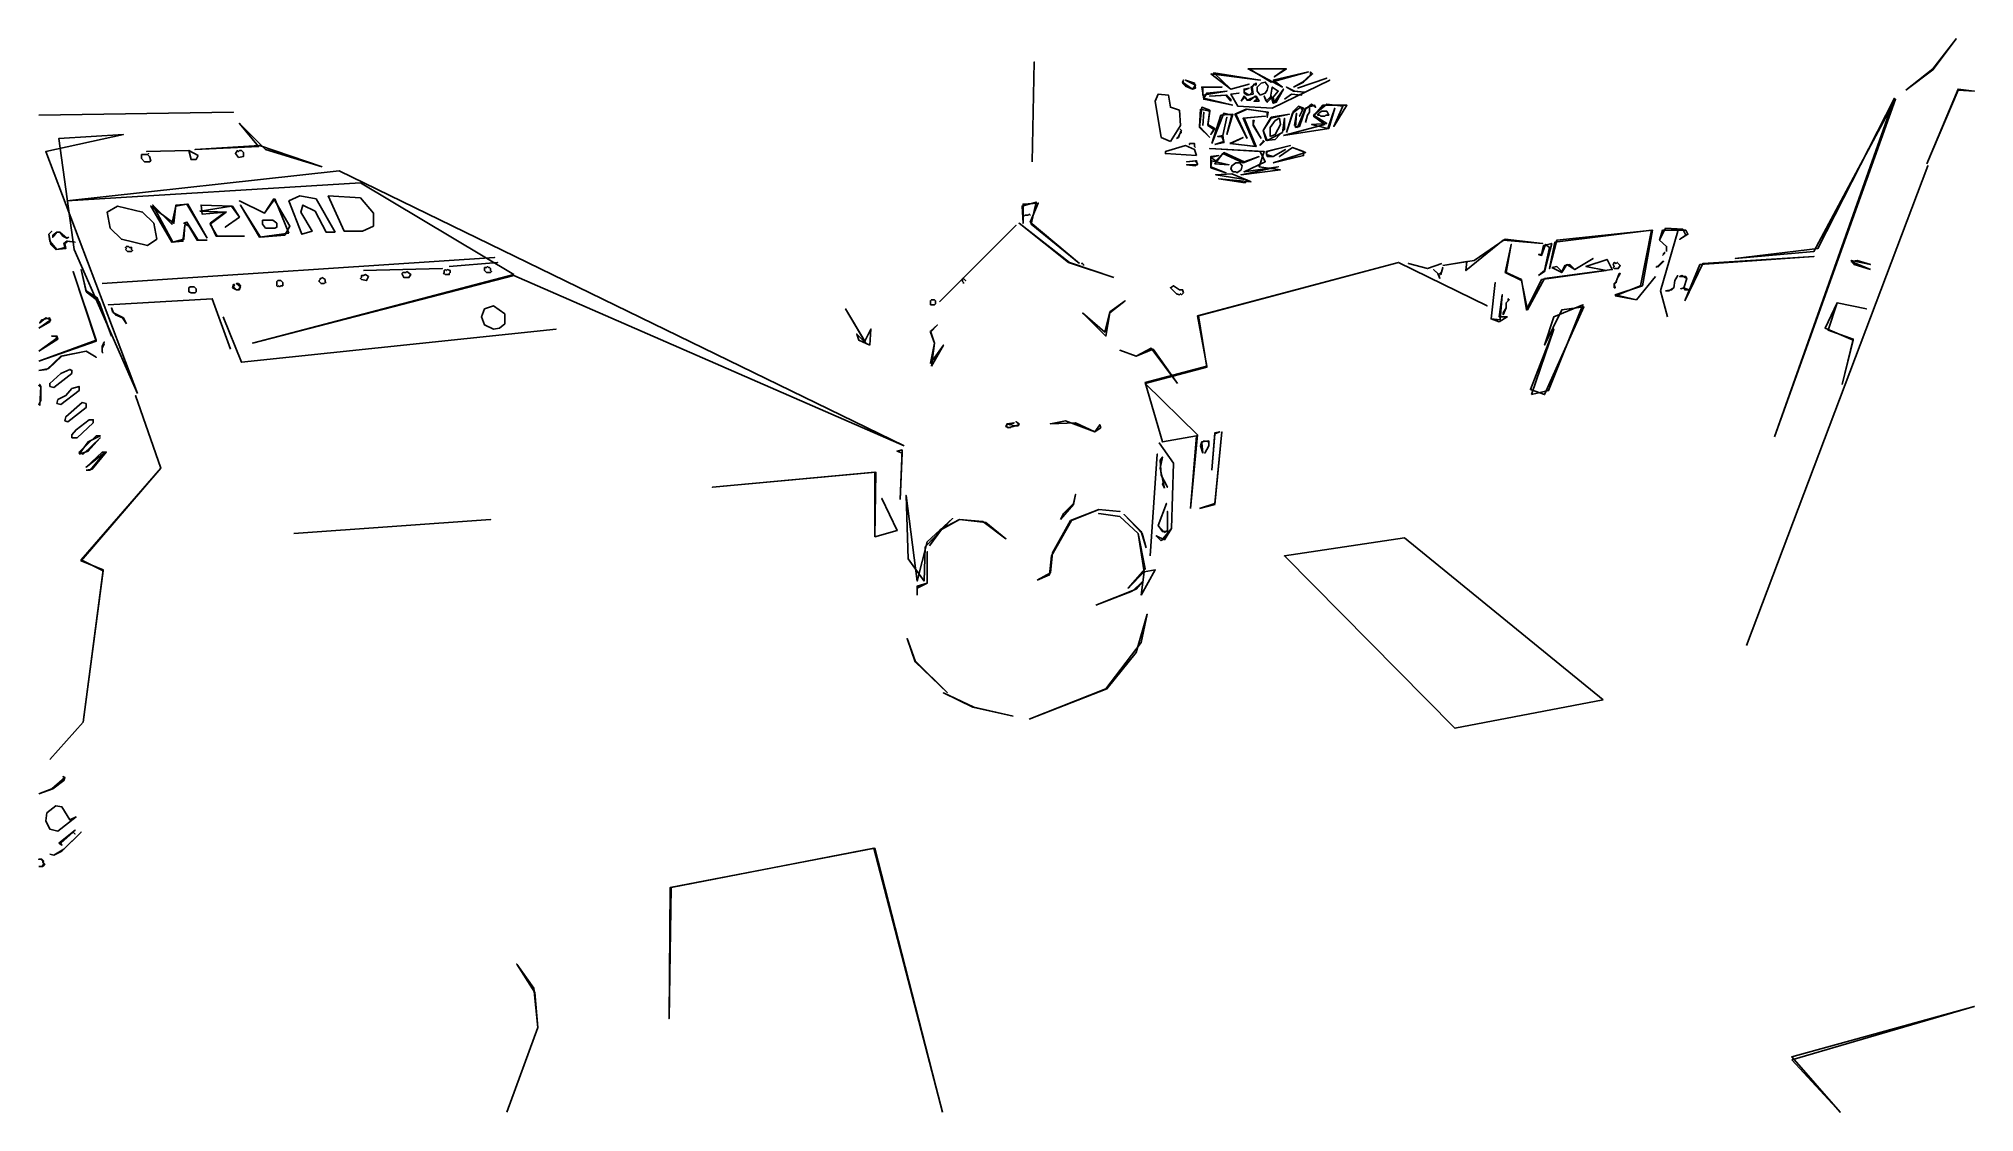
# Model space of a CAD drawing. Header units: metres. Extents: x 0 to 76.8, y 0 to 42.6.
import ezdxf

# ---------------------------------------------------------------- set-up
doc = ezdxf.new("R2010")
doc.units = ezdxf.units.M

msp = doc.modelspace()

# ---------------------------------------------------------------- linework, layer by layer
for points in [[(74.04, 40.56), (75.12, 41.4), (76.04, 42.6), (75.12, 41.36)], [(39.4, 37.72), (39.48, 41.68)], [(45.88, 40.64), (45.76, 40.6), (45.48, 40.72), (45.36, 40.84), (45.4, 40.96), (45.36, 40.88), (45.76, 40.6), (45.88, 40.76), (45.48, 40.96), (45.84, 40.84)], [(46.48, 41.2), (48.44, 40.96), (46.6, 41.24), (47.28, 40.6), (48, 40.8), (47.28, 40.6)], [(47.28, 40.4), (47.6, 40.44), (47.28, 40.4), (47.56, 39.92), (48.92, 39.84), (51.2, 40.96), (48.92, 39.84), (47.56, 39.92)], [(47.8, 40.44), (47.8, 40.6), (48, 40.64), (47.8, 40.56), (47.8, 40.48), (48, 40.36), (48.12, 40.48), (48.08, 40.68), (48.28, 40.84), (48.28, 40.76), (48.2, 40.8), (48.12, 40.68), (48.16, 40.4), (47.92, 40.36)], [(50.36, 41.28), (48.96, 40.96), (49.32, 40.68), (47.96, 41.4), (49.48, 41.4), (49, 41.08), (49.44, 41.4), (48, 41.4), (48.88, 40.88)], [(48.44, 40.36), (48.32, 40.52), (48.32, 40.68), (48.48, 40.84), (48.64, 40.88), (48.76, 40.72), (48.72, 40.56), (48.64, 40.44)], [(49.76, 40.68), (50.12, 40.88), (50.44, 41.16), (50.44, 41.28), (50.52, 41.2), (50.16, 40.88)], [(49.92, 40.64), (51.08, 41.04)], [(44.88, 38.52), (44.52, 38.68), (44.28, 40.12), (44.4, 40.4), (44.8, 40.36), (44.88, 39.88), (45.24, 39.76), (45.28, 39.16)], [(47.36, 39.96), (46.2, 40.2), (46.12, 40.68), (46.92, 40.68), (46.16, 40.68), (46.16, 40.36), (47.12, 40.52), (46.32, 40.44), (46.2, 40.24)], [(47.28, 40.12), (47.08, 40.36), (46.44, 40.32), (47.12, 40.36), (47.28, 40.2)], [(47.68, 40.12), (47.8, 40.32), (47.92, 40.16), (48.28, 40.32), (48.4, 40.12), (48.2, 40.12), (48.32, 40.2), (48.24, 40.32), (48.04, 40.16), (47.92, 40.16), (47.84, 40.28)], [(48.68, 40.12), (48.6, 40.32), (48.72, 40.08), (48.84, 40.2), (48.92, 40.68), (49.16, 40.52), (48.96, 40.28), (49, 40.08), (49.36, 40.6), (49.08, 40.08), (48.96, 40.04), (48.88, 40.32)], [(49.36, 38.76), (51, 39.2), (50.56, 39.52), (50.92, 39.96), (51.88, 39.96), (51.36, 39.12), (51.72, 39.92), (51.08, 40), (50.56, 39.56), (51.08, 39.24), (50.48, 39.2), (51.12, 39.04), (51.4, 39.84), (51.16, 39.04)], [(49.4, 40.2), (49.68, 40.4), (50.08, 40.36), (49.68, 40.4)], [(50.2, 40.48), (49.76, 40.52), (49.48, 40.68), (49.8, 40.52)], [(49.48, 38.88), (49.76, 39.72), (49.96, 39.92), (50.16, 39.84), (50, 39.52), (50.12, 39.76), (50.04, 39.88), (49.72, 39.64)], [(49.84, 39.08), (49.88, 39.64), (49.8, 39.16), (49.92, 39.08), (50.24, 39.84), (50.6, 39.96), (50.64, 39.88), (50.48, 40), (50.24, 39.8), (50, 39.12)], [(68.84, 26.8), (73.6, 40.24), (70.56, 34.28), (67.28, 33.88), (70.4, 34.16), (73.64, 40.2)], [(74.88, 37.64), (76.12, 40.6), (76.76, 40.52), (76.12, 40.56)], [(0, 39.56), (7.72, 39.68)], [(11.24, 37.52), (8.76, 38.36), (6.2, 38.2), (8.72, 38.32), (7.96, 39.24), (9, 38.2)], [(46.44, 38.68), (46.04, 39.08), (46.12, 39.88), (46.44, 39.76), (46.36, 39.2), (46.64, 39.04), (46.48, 38.8), (46.6, 39), (46.36, 39.16), (46.44, 39.72), (46.08, 39.8), (46.04, 39.12)], [(46.16, 39.16), (46.2, 39.68)], [(46.52, 38.44), (46.88, 39.56), (47.36, 39.6), (47.12, 38.8), (47.32, 39.56), (47, 39.64)], [(46.64, 38.4), (47, 38.52), (46.92, 38.72), (46.76, 38.72), (46.96, 38.76), (47.12, 39.48), (46.96, 38.76), (47, 38.48)], [(47.24, 38.44), (47.76, 38.68), (47.28, 38.44), (48.24, 38.32), (47.76, 39.44), (48.64, 39.52), (47.8, 39.44), (48.28, 38.32)], [(47.92, 38.64), (47.44, 39.6), (47.88, 39.8), (48.76, 39.68), (48.72, 39.48), (48.72, 39.68), (47.92, 39.8), (47.48, 39.6)], [(48.48, 38.64), (48.16, 39.16), (48.16, 39.36), (48.2, 39.36), (48.16, 39.2)], [(48.68, 38.56), (48.56, 38.96), (48.88, 39.48), (49.6, 39.6), (48.88, 39.44), (48.56, 38.96), (48.72, 38.56), (49.32, 38.88), (49.4, 39.44), (49.4, 39), (49.04, 38.6)], [(48.84, 38.72), (48.84, 39.08), (49.04, 39.36), (49.2, 39.44), (49.24, 39.2), (49.04, 38.8)], [(50.24, 39.28), (50.32, 39.56), (50.4, 39.68), (50.4, 39.84), (50.4, 39.68), (50.32, 39.56)], [(50.72, 39.56), (50.76, 39.64), (50.88, 39.72), (51.08, 39.72), (51.16, 39.56), (51.04, 39.56), (51, 39.52), (50.84, 39.52), (50.8, 39.56)], [(3.92, 28.52), (1.4, 34.24), (0.8, 38.64), (3.36, 38.8), (0.28, 38.12)], [(45.12, 38.64), (45.2, 38.72), (45.32, 38.96), (45.28, 39), (45.32, 38.96), (45.28, 38.92), (45.32, 38.88), (45.24, 38.8), (45.2, 38.68)], [(45.88, 38.28), (45.84, 38.32), (45.84, 38.4), (45.8, 38.44), (45.68, 38.44), (45.64, 38.4), (45.64, 38.44), (45.84, 38.44), (45.84, 38.32)], [(48.44, 38.36), (48.44, 38.4), (48.56, 38.52), (48.56, 38.56), (48.6, 38.52)], [(4.2, 37.72), (4.08, 37.84), (4.08, 38), (4.32, 38), (4.36, 38.04), (4.32, 38), (4.4, 37.92), (4.44, 37.76), (4.4, 37.72)], [(6.32, 37.96), (6.24, 37.8), (6.04, 37.8), (5.96, 38.16), (4.28, 38.12), (5.96, 38.16)], [(7.92, 37.88), (7.8, 38.04), (7.88, 38.16), (7.92, 38.12), (7.96, 38.16), (8.04, 38.16), (8.12, 38.08), (8.12, 37.92)], [(45.92, 37.96), (44.68, 38.04), (44.68, 38.12), (45.48, 38.36), (45.84, 38.2)], [(45.96, 37.6), (45.52, 37.6), (45.88, 37.56), (45.96, 37.64), (45.88, 37.76), (45.52, 37.72), (45.92, 37.76)], [(49.24, 37.4), (47.68, 37.2), (49.16, 37.52), (47.8, 37.32), (48.64, 37.72), (48.44, 38.12), (46.44, 38.24), (48.6, 38.12), (48.4, 37.52)], [(46.48, 37.48), (46.48, 37.92), (46.8, 37.96), (46.48, 37.88), (46.68, 37.76), (47, 38.08), (47.8, 37.72), (48.4, 37.92), (47.76, 37.68), (46.96, 38.04), (46.64, 37.64), (47.2, 37.6), (46.52, 37.76), (46.48, 37.52), (47.08, 37.28)], [(47.36, 37.32), (47.28, 37.44), (47.32, 37.56), (47.48, 37.68), (47.64, 37.68), (47.72, 37.56), (47.68, 37.4), (47.52, 37.28), (47.48, 37.32)], [(48.68, 38), (48.96, 37.92), (49.44, 38.2), (48.96, 37.92), (48.72, 37.92), (48.68, 38.12), (49.64, 38.36), (48.72, 38.12)], [(48.96, 37.68), (50.16, 37.96), (50.16, 38.12), (49.72, 38.28), (49.2, 37.92), (49.72, 38.28), (50.24, 38.08)], [(34.32, 26.44), (18.84, 33.2), (8.48, 30.52), (18.84, 33.24), (12.76, 36.88), (1.12, 36.16), (11.92, 37.36)], [(48.08, 36.92), (46.8, 37.04), (47.84, 36.88), (47.92, 37), (46.68, 37.2), (47.32, 37.24)], [(67.72, 18.52), (74.92, 37.56)], [(9.92, 34.88), (8.76, 34.72), (8, 36), (8.8, 34.72), (9.76, 34.8), (9.96, 35.16), (9.32, 36.24), (8.96, 35.68), (7.96, 36.16), (8.96, 35.68), (9.36, 36.24)], [(11.76, 34.92), (11.4, 34.92), (10.96, 35.76), (10.48, 36), (10.4, 35.72), (10.84, 34.96), (10.44, 34.84), (9.92, 36.16), (10.36, 36.36), (11, 36.24)], [(13.28, 35.16), (12.84, 34.96), (12.12, 34.96), (11.48, 36.36), (12.76, 36.28), (13.28, 35.68)], [(41.28, 33.68), (39.36, 35.24), (39.56, 36.12), (39, 35.96), (39.04, 35.28), (39.04, 36.04), (39.64, 36.08), (39.32, 35.32)], [(4.68, 34.64), (4.32, 34.4), (3.28, 34.64), (2.84, 35.08), (2.72, 35.72), (3.12, 35.96), (4.12, 35.72), (4.56, 35.28)], [(6.68, 34.68), (5.88, 36.04), (5.44, 35.96), (5.28, 35.24), (4.52, 36), (5.32, 34.52), (5.76, 34.64), (5.8, 35.2), (5.72, 34.56), (5.28, 34.52), (4.44, 35.96), (5.36, 35.28), (5.44, 36), (5.92, 36.04)], [(6.68, 34.6), (6.28, 34.6), (5.96, 35.16), (5.76, 35.28), (5.88, 35.32), (6.32, 34.6)], [(8.16, 34.76), (7.04, 34.76), (6.8, 35.28), (7.4, 35.72), (6.48, 35.64), (6.44, 36), (7.68, 35.96), (7.96, 35.52), (7.4, 35.12), (7.96, 35.52), (7.64, 35.96), (6.4, 35.76), (7.44, 35.72), (6.8, 35.24), (7.08, 34.76)], [(8.88, 35.4), (9.28, 35.4), (9.44, 35.28), (9.44, 35.12), (9.36, 35.08), (9, 35.08), (8.88, 35.24)], [(39.08, 35.56), (39.12, 35.6), (39.24, 35.6), (39.28, 35.64), (39.32, 35.6), (39.28, 35.64), (39.24, 35.6), (39.12, 35.6)], [(0.4, 34.84), (0.52, 34.96), (0.4, 34.84), (0.44, 34.56), (0.72, 34.24), (1.04, 34.32), (1, 34.48), (1.12, 34.56), (1.44, 34.52), (1.16, 34.56), (1.04, 34.48), (1.08, 34.28), (0.68, 34.24), (0.48, 34.44)], [(1.2, 34.72), (1.12, 34.68), (0.96, 34.76), (0.84, 34.92), (0.72, 34.92), (0.56, 34.72), (0.56, 34.8), (0.72, 34.92), (0.84, 34.92), (1.12, 34.68)], [(35.72, 32.16), (38.76, 35.2)], [(42.64, 33.12), (40.84, 33.72), (38.88, 35.28), (40.88, 33.72)], [(55.68, 33.6), (56.92, 33.8), (58.16, 34.64), (59.64, 34.48), (58.08, 34.6), (56.6, 33.4), (56.64, 33.76)], [(64.12, 33.16), (63.36, 32.24), (62.52, 32.4), (63.52, 32.8), (63.96, 35), (60.12, 34.52), (59.92, 33.48), (60.2, 34.6), (64, 35), (63.6, 32.8), (62.52, 32.44), (63.36, 32.24)], [(64.56, 34.16), (64.56, 34.36), (64.28, 34.6), (64.4, 35), (65.32, 35), (65.4, 34.84), (65.08, 34.64), (65.32, 34.8), (65.2, 35.04), (64.52, 35.08), (64.28, 34.6), (64.56, 34.36)], [(64.6, 31.56), (64.32, 32.6), (65, 34.96), (64.32, 32.6)], [(2.52, 32.88), (18.08, 33.92)], [(3.44, 34.24), (3.48, 34.28), (3.44, 34.32), (3.48, 34.36), (3.56, 34.36), (3.6, 34.32), (3.68, 34.32), (3.68, 34.24), (3.72, 34.2), (3.68, 34.16), (3.52, 34.16)], [(58.16, 33.32), (58.4, 34.44), (58.2, 33.32), (58.8, 33.04), (59, 31.84), (59.6, 33.04), (62.16, 33.4), (61.36, 33.56), (62.2, 33.84), (62.4, 33.44), (59.72, 33.08), (59.04, 31.84), (58.8, 33)], [(59.48, 33.2), (59.72, 33.4), (59.92, 34.32), (59.76, 34.44), (59.6, 34), (59.48, 34.04), (59.6, 34.04), (59.68, 34.4), (60, 34.48), (59.72, 33.36)], [(60, 33.52), (60.2, 33.56), (60.4, 33.36), (60.52, 33.6), (60.72, 33.64), (60.92, 33.44), (61.64, 33.88), (60.92, 33.44), (60.6, 33.64), (60.4, 33.32)], [(64.4, 34), (64.44, 34.04), (64.44, 34.08), (64.48, 34.12), (64.48, 34.08)], [(65.28, 32.2), (65.88, 33.64), (70.4, 33.96), (66, 33.68)], [(72.64, 33.44), (72, 33.64), (71.88, 33.8), (72.64, 33.64), (72.12, 33.8), (71.88, 33.76)], [(0, 29.8), (2.28, 30.64), (1.36, 33.36), (2.28, 30.6)], [(2.88, 30.8), (2.4, 32.16), (1.88, 32.56), (1.68, 33.44), (1.88, 32.6), (2.32, 32.32)], [(11.4, 32.92), (11.36, 32.92), (11.32, 32.88), (11.2, 32.88), (11.12, 32.96), (11.12, 33), (11.16, 33.04), (11.16, 33.08), (11.2, 33.08), (11.24, 33.12), (11.36, 33.04), (11.36, 32.96)], [(12.8, 33.04), (12.76, 33.08), (12.8, 33.12), (12.8, 33.2), (12.88, 33.2), (12.96, 33.24), (13.08, 33.16), (13, 33)], [(12.88, 33.4), (16, 33.48)], [(14.4, 33.28), (14.44, 33.32), (14.56, 33.32), (14.6, 33.36), (14.76, 33.24), (14.68, 33.12), (14.48, 33.12)], [(16.04, 33.28), (16.08, 33.32), (16.08, 33.4), (16.12, 33.44), (16.16, 33.4), (16.2, 33.44), (16.32, 33.4), (16.32, 33.32), (16.28, 33.28), (16.28, 33.24), (16.12, 33.24), (16.08, 33.28)], [(16.28, 33.56), (18.2, 33.72)], [(17.92, 33.32), (17.76, 33.32), (17.68, 33.4), (17.68, 33.52), (17.76, 33.52), (17.8, 33.56), (17.84, 33.52), (17.88, 33.52), (17.92, 33.48), (17.92, 33.4), (17.96, 33.36)], [(36.68, 32.88), (36.68, 32.92), (36.64, 32.96), (36.64, 33.08), (36.68, 33.08), (36.76, 33), (36.68, 33.08), (36.64, 33.04), (36.64, 32.96), (36.68, 32.92)], [(41.44, 33.6), (41.44, 33.64), (41.4, 33.68), (41.36, 33.68), (41.4, 33.68), (41.44, 33.64)], [(45.68, 23.96), (45.92, 26.84), (44.56, 26.6), (43.88, 28.96), (46.32, 29.6), (45.96, 31.6), (53.92, 33.72), (57.44, 32), (53.92, 33.72), (46, 31.6), (46.32, 29.56), (43.88, 28.92), (45.96, 26.88)], [(55.64, 33.68), (55.08, 33.48), (54.32, 33.68), (55.08, 33.48)], [(55.56, 33.08), (55.48, 33.28), (55.32, 33.44), (55.52, 33.24), (55.64, 33.36), (55.68, 33.52), (55.6, 33.24), (55.56, 33.28), (55.52, 33.24)], [(62.48, 33.48), (62.44, 33.52), (62.48, 33.56), (62.44, 33.64), (62.48, 33.72), (62.56, 33.68), (62.6, 33.72), (62.72, 33.6), (62.64, 33.48)], [(62.48, 32.72), (62.48, 32.88), (62.56, 32.96), (62.68, 33.28), (62.72, 33.28), (62.6, 33.08), (62.56, 32.92), (62.48, 32.84), (62.52, 32.72)], [(64.16, 33.52), (64.16, 33.56), (64.2, 33.56), (64.4, 33.76), (64.44, 33.76), (64.24, 33.56), (64.2, 33.56)], [(64.52, 32.6), (64.64, 32.6), (64.84, 32.72), (64.88, 33), (65, 33.2), (64.88, 33), (64.84, 32.72), (64.76, 32.64)], [(65.44, 32.64), (65.28, 32.64), (65.24, 32.72), (65.12, 32.68), (65.24, 32.72), (65.36, 33.08), (65.16, 33.2), (65.08, 33.16), (65.32, 33.16), (65.36, 33.08), (65.24, 32.72)], [(7.6, 30.28), (6.88, 32.28), (2.76, 32.04), (6.88, 32.28)], [(5.96, 32.56), (5.96, 32.72), (6, 32.76), (6.16, 32.76), (6.24, 32.68), (6.24, 32.56), (6.2, 32.52), (6.04, 32.52)], [(7.68, 32.72), (7.72, 32.84), (7.76, 32.84), (7.72, 32.76), (7.84, 32.64), (7.92, 32.64), (8, 32.76), (7.84, 32.88), (7.92, 32.88), (8, 32.8), (7.96, 32.64), (7.84, 32.64)], [(9.48, 32.76), (9.44, 32.8), (9.44, 32.96), (9.48, 33), (9.6, 33), (9.68, 32.92), (9.68, 32.8), (9.6, 32.8), (9.56, 32.76), (9.52, 32.8)], [(35.36, 32.04), (35.36, 32.2), (35.4, 32.24), (35.52, 32.24), (35.56, 32.2), (35.56, 32.08), (35.52, 32.04)], [(45.4, 32.52), (45.32, 32.44), (45.28, 32.48), (45.24, 32.44), (45.12, 32.48), (44.88, 32.72), (45, 32.8), (45.24, 32.64), (45.36, 32.64)], [(57.92, 31.36), (57.6, 31.48), (57.76, 32.92), (57.6, 31.48), (57.96, 31.44), (58.04, 32.44), (57.92, 31.56), (58.24, 31.56)], [(58.08, 31.64), (58.08, 31.72), (58.2, 31.92), (58.2, 32.12), (58.28, 32.2), (58.28, 32.28), (58.32, 32.24), (58.2, 32.12), (58.2, 31.92)], [(0, 31.12), (0.48, 31.44), (0.28, 31.52), (0.04, 31.32), (0.12, 31.44), (0.44, 31.52), (0.44, 31.36)], [(3.48, 31.28), (3.32, 31.52), (3.04, 31.64), (2.92, 31.76), (2.88, 31.92), (2.96, 31.72), (3.36, 31.52)], [(7.32, 31.56), (8.04, 29.76), (20.52, 31.08), (8.04, 29.76)], [(18.28, 31.12), (18.04, 31.08), (17.68, 31.24), (17.56, 31.56), (17.68, 31.88), (18.04, 32), (18.48, 31.68), (18.48, 31.28)], [(32.96, 30.44), (32.52, 30.64), (32.44, 30.88), (32.8, 30.52), (32, 31.88), (32.76, 30.6), (33, 31.08)], [(41.4, 31.72), (42.28, 30.96), (42.48, 31.76), (43.08, 32.2), (42.48, 31.72), (42.32, 30.8)], [(59.2, 28.48), (60.08, 31.08), (59.16, 28.68), (59.72, 28.48), (61.28, 31.96), (60.4, 31.84), (59.72, 30.44), (60.08, 31.56), (61.24, 32.04), (59.88, 28.64)], [(71.52, 28.88), (71.96, 30.64), (70.84, 31.12), (71.32, 32.12), (72.48, 31.88), (71.32, 32.12), (70.96, 31.04), (71.96, 30.68)], [(0, 30.2), (0.72, 30.72), (0.68, 30.8), (0.52, 30.8), (0.72, 30.8), (0.76, 30.68)], [(35.4, 29.6), (35.52, 30.52), (35.36, 31), (35.64, 31.24), (35.36, 30.96), (35.52, 30.52), (35.36, 29.72), (35.88, 30.44)], [(0, 29.44), (0.32, 29.48), (0.88, 30), (1.88, 30.2), (2.28, 29.96), (1.88, 30.2), (0.92, 30), (0.4, 29.52)], [(2.56, 30.12), (2.52, 30.16), (2.52, 30.4), (2.6, 30.56), (2.56, 30.52), (2.6, 30.48), (2.52, 30.32), (2.52, 30.16)], [(45.16, 28.92), (44.12, 30.32), (43.52, 30), (42.88, 30.24), (43.52, 30), (44.2, 30.28)], [(0.44, 28.8), (0.44, 28.92), (0.88, 29.32), (1.24, 29.48), (1.32, 29.44), (1.32, 29.32), (0.6, 28.76)], [(0.04, 28.04), (0, 28.08), (0.08, 28.24), (0.08, 28.76), (0, 28.84), (0.04, 28.88), (0.08, 28.8)], [(0.44, 14), (1.76, 15.48), (2.56, 21.48), (1.68, 21.92), (4.84, 25.56), (3.84, 28.44), (4.84, 25.56), (1.68, 21.88), (2.56, 21.52), (1.76, 15.48)], [(0.72, 28.12), (0.76, 28.28), (1.08, 28.44), (1.32, 28.72), (1.6, 28.8), (1.6, 28.64), (0.88, 28.08)], [(1.04, 27.44), (1.08, 27.6), (1.72, 28.16), (1.88, 28.12), (1.88, 27.96), (1.16, 27.4)], [(1.32, 26.76), (1.32, 26.88), (1.48, 27.08), (2, 27.48), (2.16, 27.48), (2.16, 27.36), (1.52, 26.76)], [(38.36, 27.2), (38.4, 27.32), (38.68, 27.36), (38.52, 27.28), (38.44, 27.32), (38.36, 27.24), (38.44, 27.16), (38.88, 27.28), (38.76, 27.4), (38.88, 27.32), (38.84, 27.24), (38.6, 27.24), (38.52, 27.16)], [(42.12, 27.16), (41.88, 27), (41.12, 27.36), (40.12, 27.32), (40.72, 27.44), (41.88, 27), (42.08, 27.28)], [(46.04, 23.96), (46.64, 24.16), (46.92, 27), (46.64, 24.12)], [(46.52, 25.48), (46.64, 26.96), (46.84, 27), (46.64, 26.92)], [(1.6, 26.12), (1.96, 26.6), (2.44, 26.84), (2.28, 26.84), (1.6, 26.2), (1.76, 26.12), (2.44, 26.76), (1.96, 26.24)], [(1.88, 25.48), (2.04, 25.48), (2.64, 26.2), (1.88, 25.6), (2.52, 26.2), (2.68, 26.2), (2.12, 25.52)], [(34.16, 24.32), (34.24, 26.16), (34.04, 26.24), (34.24, 26.28)], [(44.08, 22.08), (44.36, 26.12)], [(44.52, 22.68), (44.32, 22.88), (44.64, 22.72), (44.92, 23.16), (45, 25.76), (44.44, 26.56), (45, 25.76), (44.92, 23.16)], [(46.16, 26.16), (46.08, 26.44), (46.12, 26.6), (46.4, 26.64), (46.4, 26.44), (46.24, 26.16), (46.4, 26.44), (46.4, 26.6), (46.2, 26.64), (46.12, 26.56)], [(34.04, 23.08), (33.44, 24.36), (34.04, 23.08), (33.16, 22.84), (33.16, 25.4), (26.72, 24.8), (33.2, 25.4), (33.16, 22.84)], [(44.64, 24.76), (44.48, 25.56), (44.56, 26), (44.48, 25.88), (44.52, 25.28), (44.76, 24.8), (44.64, 25.04), (44.56, 24.92)], [(35.12, 21.08), (34.48, 21.96), (34.4, 24.48), (34.84, 21.08), (35.24, 22.64), (36.24, 23.56), (35.16, 22.44)], [(39.6, 21.12), (40.12, 21.4), (40.2, 22.2), (40.92, 23.48), (42.04, 23.92), (42.88, 23.84), (42.04, 23.92), (40.96, 23.48), (40.16, 22.08), (40.08, 21.32)], [(40.52, 23.52), (40.64, 23.76), (41.04, 24.16), (41.12, 24.52), (41.04, 24.12)], [(44.64, 23), (44.76, 23.08), (44.76, 23.84), (44.76, 23.04), (44.56, 23.04), (44.4, 23.28), (44.72, 24.16), (44.4, 23.28)], [(10.12, 22.96), (17.92, 23.52)], [(35.32, 22.48), (35.76, 23.12), (36.52, 23.52), (37.56, 23.4), (38.36, 22.76), (37.44, 23.44), (36.52, 23.52), (35.8, 23.12)], [(43.72, 20.52), (43.84, 21.44), (43.2, 20.8), (43.88, 21.56), (43.6, 22.96), (42.88, 23.64), (42.04, 23.76), (42.88, 23.64), (43.6, 22.96), (43.84, 21.44), (44.28, 21.52)], [(43.92, 22.4), (43.76, 22.96), (43.04, 23.72), (43.72, 23.04)], [(62.04, 16.36), (56.16, 15.24), (49.4, 22.08), (54.16, 22.8)], [(34.84, 20.52), (34.84, 20.88), (35.24, 21), (35.24, 22.24), (35.24, 21), (34.84, 20.8)], [(41.92, 20.12), (43.36, 20.68), (43.76, 21.04), (43.52, 20.76)], [(39.28, 15.6), (42.32, 16.8), (43.72, 18.64), (43.96, 19.76), (43.52, 18.24), (42.36, 16.8)], [(36.04, 16.64), (34.76, 17.88), (34.44, 18.8), (34.76, 17.92)], [(38.64, 15.72), (37.04, 16.08), (35.88, 16.64), (37.08, 16.08)], [(0, 12.64), (0.52, 12.84), (1.04, 13.28), (0.96, 13.32), (1.04, 13.28), (1, 13.16), (0.56, 12.84)], [(0.28, 11.56), (0.32, 11.88), (0.68, 12.16), (0.92, 12.12), (1.24, 11.6), (1.48, 11.72), (0.76, 11.16), (0.44, 11.24)], [(0.44, 10.24), (0.6, 10.2), (1, 10.44), (1.68, 11.12), (0.92, 10.36), (0.6, 10.2)], [(0.8, 10.68), (1.44, 11.2), (1.36, 11.12), (1.44, 11.04), (1.36, 11.12), (0.88, 10.68), (0.92, 10.6)], [(0, 9.76), (0.12, 9.76), (0.2, 9.84), (0.16, 9.96), (0.08, 10.04), (0, 10.04), (0.12, 10.04), (0.2, 9.96), (0.16, 9.92), (0.24, 9.84), (0.16, 9.76)], [(35.84, 0), (33.12, 10.48), (25.08, 8.92), (25, 3.72), (25.04, 8.92), (33.16, 10.48)], [(18.56, 0), (19.8, 3.36), (19.68, 4.76), (18.96, 5.88), (19.64, 4.92), (19.8, 3.36)], [(69.52, 2.08), (71.44, 0), (69.52, 2.2), (76.76, 4.2)]]:
    msp.add_lwpolyline(points, close=True)

doc.saveas('drawing.dxf')
